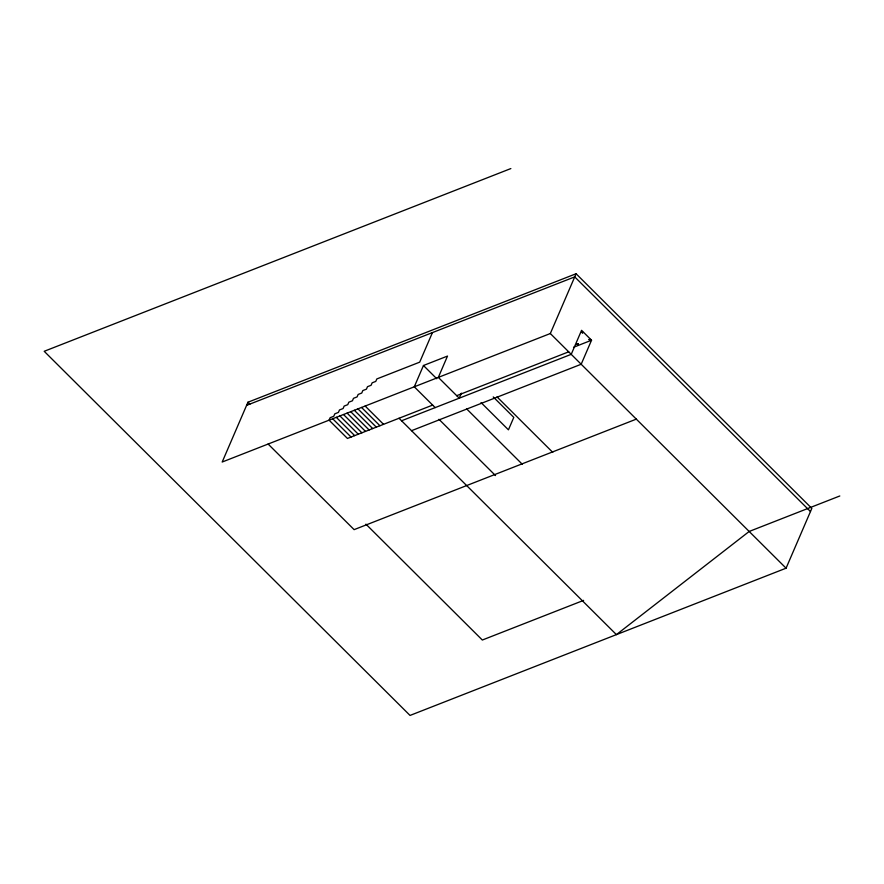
<?xml version="1.0" encoding="UTF-8"?>
<svg xmlns="http://www.w3.org/2000/svg" width="884" height="884" viewBox="0 0 884 884"><rect width="100%" height="100%" fill="white"/><g stroke="black" fill="none" stroke-linecap="round" stroke-linejoin="round"><path stroke-width="1.33" d="M576.081 273.742L247.94 402.231L222.193 462.023L550.323 333.533L576.081 273.742L811.832 508.399L786.075 568.191L410.032 715.432L44.2 351.291L510.853 168.568M432.431 332.594L419.701 362.153L376.827 378.949L375.766 381.413L372.153 382.816L371.092 385.28L367.49 386.695L366.429 389.159L362.816 390.573L361.755 393.037L358.153 394.452L357.092 396.905L353.489 398.319L352.429 400.784L348.815 402.198L347.755 404.662L344.152 406.076L343.091 408.541L339.478 409.955L338.417 412.408L334.815 413.822L333.754 416.287L330.141 417.701L329.08 420.165L347.456 438.453L432.652 405.093M461.393 393.17L459.227 398.187L438.331 377.391L447.503 356.075L423.458 365.501L414.287 386.805L435.182 407.601M401.557 420.773L571.23 354.329L581.573 330.318L591.529 340.229L581.186 364.252L411.524 430.685M246.592 405.369L574.722 276.88L810.473 511.538M573.539 347.279L591.529 340.229M456.708 395.678L568.699 351.821M636.325 419.127L354.119 529.638L268.117 444.033M839.8 495.979L749.179 531.461L616.413 634.624L399.038 418.254M583.595 600.38L482.332 640.027L365.932 524.157M550.323 333.533L786.075 568.191M496.996 396.861L552.754 452.365M493.239 396.938L513.792 417.392L508.433 429.834L481.04 402.563M423.458 365.501L436.762 378.739M466.653 408.894L522.411 464.387M438.972 419.303L495.515 475.57M365.158 406.043L383.534 424.331M361.545 407.447L379.921 425.734M357.943 408.861L376.319 427.149M354.329 410.275L372.705 428.563M350.727 411.69L369.103 429.978M347.125 413.104L365.49 431.392M343.511 414.519L361.887 432.806M339.909 415.922L358.274 434.21M336.296 417.336L354.672 435.624M332.693 418.751L351.058 437.039M247.94 402.231L249.896 404.176M577.053 344.329L578.059 344.506L577.053 344.329M577.141 343.732L578.147 343.92L577.141 343.732M589.076 339.622C590.026 340.539 590.136 337.787 589.076 339.622M581.771 332.34L582.567 332.992L581.838 332.262M582.092 331.975L582.943 332.561L582.092 331.975"/></g></svg>
